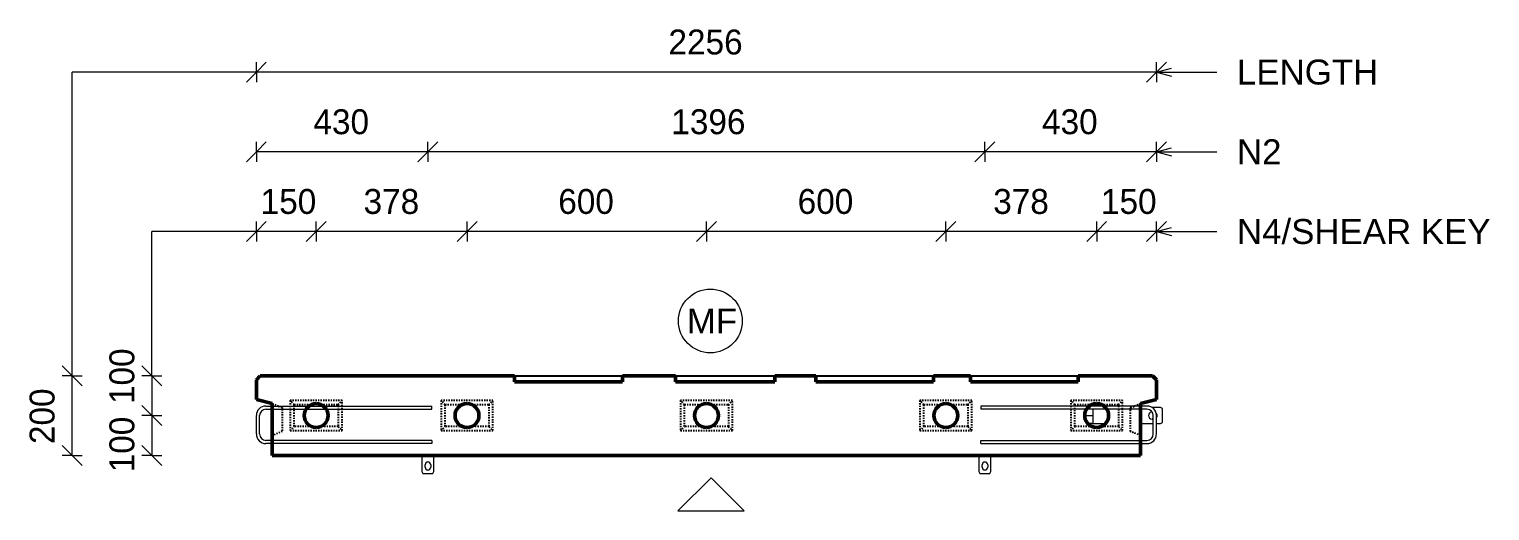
# Model space of a CAD drawing. Header units: millimetres. Extents: x 11769 to 26725, y -2451 to 18539.
# Drawn here: x 11769 to 15430, y 12775 to 13983 of the extents above; entities that cross this region are included whole.
import ezdxf

# ---------------------------------------------------------------- set-up
doc = ezdxf.new("R2010")
doc.units = ezdxf.units.MM
doc.linetypes.add('Dash', pattern=[6.36, 3.18, -3.18])
for name, color, linetype, lineweight in [('A-ANNO-DIMS', 211, 'Continuous', 9), ('A-ANNO-DIMS-25', 211, 'Continuous', 9), ('A-DETL-MBND', 5, 'Continuous', 18), ('A-DETL-THIN', 151, 'Continuous', 18), ('A-GENM', 13, 'Continuous', 18), ('A-WALL', 113, 'Continuous', 25), ('A-WALL-HDLN', 110, 'Dash', 25), ('G-ANNO-TEXT', 231, 'Continuous', 9), ('S-RBAR', 171, 'Continuous', 18)]:
    doc.layers.add(name, color=color, linetype=linetype, lineweight=lineweight)
doc.styles.add('Arial', font='arial.ttf', dxfattribs={"height": 62.5})
doc.styles.add('Nirmala UI Semilight', font='NirmalaS.ttf', dxfattribs={"height": 62.5})
doc.dimstyles.new('Arrow_Filled_-_2_5_NI_UI', dxfattribs={"dimscale": 304.8, "dimtxt": 65.460247, "dimasz": 0.164042, "dimexe": 0.082021, "dimexo": 0.0625, "dimgap": 0.082021, "dimtad": 1, "dimdec": 4, "dimzin": 0, "dimdsep": 46, "dimtxsty": 'Nirmala UI Semilight', "dimblk1": 'OBLIQUE', "dimblk2": 'OBLIQUE', "dimsah": 1, "dimcen": 0.09, "dimazin": 0, "dimtfac": 1, "dimtdec": 4, "dimtix": 1, "dimtmove": 0, "dimatfit": 3, "dimfxl": 0.082021, "dimfxlon": 1, "dimtvp": 1, "dimtolj": 1, "dimtzin": 0, "dimarcsym": 2})
doc.dimstyles.new('Arrow_Filled_-_2_5_NI_UI_1', dxfattribs={"dimscale": 304.8, "dimtxt": 65.460247, "dimasz": 0.164042, "dimexe": 0.082021, "dimexo": 0.0625, "dimgap": 0.082021, "dimtad": 1, "dimdec": 4, "dimzin": 0, "dimdsep": 46, "dimtxsty": 'Nirmala UI Semilight', "dimblk1": 'OBLIQUE', "dimblk2": 'OBLIQUE', "dimsah": 1, "dimcen": 0.09, "dimazin": 0, "dimtfac": 1, "dimtdec": 4, "dimtix": 1, "dimtmove": 2, "dimatfit": 3, "dimfxl": 0.082021, "dimfxlon": 1, "dimtvp": 1, "dimtolj": 1, "dimtzin": 0, "dimarcsym": 2})

# ---------------------------------------------------------------- blocks, each defined once
blk = doc.blocks.new('RR spread anchor face based - RR-SA-2_5-200-1726821-Elevation Top')
at = {"layer": 'A-GENM'}
for p, q in [((14149.6, 12913.8), (14149.6, 12873.8)), ((14157.6, 12884.3), (14157.6, 12890.3)), ((14171.6, 12890.3), (14171.6, 12884.3)), ((14179.6, 12873.8), (14179.6, 12913.8)), ((14149.6, 12873.8), (14152.1, 12868.8)), ((14152.1, 12868.8), (14177.1, 12868.8)), ((14177.1, 12868.8), (14179.6, 12873.8))]:
    blk.add_line(p, q, dxfattribs=at)
for centre, start, end in [((14164.6, 12890.3), 0, 180), ((14164.6, 12884.3), 180, 0)]:
    blk.add_arc(centre, 7, start, end, dxfattribs=at)
blk = doc.blocks.new('RR spread anchor face based - RR-SA-3_0-200-1726827-Elevation Top')
at = {"layer": 'A-GENM'}
for p, q in [((14604.6, 13033.8), (14583.7, 13033.8)), ((14609.6, 13031.3), (14604.6, 13033.8)), ((14609.6, 12996.3), (14609.6, 13031.3)), ((14414.7, 13013.8), (14434.6, 13013.8)), ((14434.6, 13029.8), (14434.6, 13013.8)), ((14434.6, 13029.8), (14434.6, 13013.8)), ((14434.6, 13013.8), (14434.6, 12993.8)), ((14434.6, 13013.8), (14434.6, 12993.8)), ((14583.3, 13022.8), (14583.6, 13022.8)), ((14586.6, 13004.8), (14583.3, 13004.8)), ((14604.6, 12993.8), (14609.6, 12996.3)), ((14434.6, 12993.8), (14422.8, 12993.8)), ((14434.6, 12993.8), (14466.4, 12993.8)), ((14554.6, 12993.8), (14586.6, 12993.8)), ((14594.6, 12993.8), (14604.6, 12993.8))]:
    blk.add_line(p, q, dxfattribs=at)
for centre, start, end in [((14583.3, 13013.8), 90, 270), ((14587.3, 13013.8), 325.337, 43.1233)]:
    blk.add_arc(centre, 9, start, end, dxfattribs=at)
blk = doc.blocks.new('DIMBLOCK1-Elevation Top')
at = {"layer": 'A-ANNO-DIMS-25'}
for p, q in [((14444.6, 13475.6), (14419.6, 13450.6)), ((14444.6, 13475.6), (14469.6, 13500.6)), ((14444.6, 13475.6), (14444.6, 13500.6)), ((14594.6, 13475.6), (14444.6, 13475.6)), ((14444.6, 13475.6), (14444.6, 13450.6)), ((14594.6, 13475.6), (14569.6, 13450.6)), ((14594.6, 13475.6), (14619.6, 13500.6)), ((14594.6, 13475.6), (14594.6, 13500.6)), ((14594.6, 13475.6), (14594.6, 13450.6))]:
    blk.add_line(p, q, dxfattribs=at)
at = {"layer": 'A-ANNO-DIMS-25', "color": 0, "insert": (14455.3, 13582.2), "char_height": 62.5, "width": 154.248, "attachment_point": 1, "line_spacing_factor": 1.142579, "style": 'Nirmala UI Semilight'}
blk.add_mtext('150', dxfattribs=at)
blk = doc.blocks.new('_Oblique')
at = {"color": 0, "linetype": 'ByBlock', "lineweight": -2}
blk.add_line((-0.5, -0.5), (0.5, 0.5), dxfattribs=at)
blk = doc.blocks.new('DIMBLOCK2-Elevation Top')
at = {"layer": 'A-ANNO-DIMS-25'}
for p, q in [((14066.6, 13475.6), (14041.6, 13450.6)), ((14066.6, 13475.6), (14091.6, 13500.6)), ((14066.6, 13475.6), (14066.6, 13500.6)), ((14444.6, 13475.6), (14066.6, 13475.6)), ((14066.6, 13475.6), (14066.6, 13450.6)), ((14444.6, 13475.6), (14419.6, 13450.6)), ((14444.6, 13475.6), (14469.6, 13500.6)), ((14444.6, 13475.6), (14444.6, 13500.6)), ((14444.6, 13475.6), (14444.6, 13450.6))]:
    blk.add_line(p, q, dxfattribs=at)
at = {"layer": 'A-ANNO-DIMS-25', "color": 0, "insert": (14185.3, 13582.2), "char_height": 62.5, "width": 168.53, "attachment_point": 1, "line_spacing_factor": 1.142579, "style": 'Nirmala UI Semilight'}
blk.add_mtext('378', dxfattribs=at)
blk = doc.blocks.new('DIMBLOCK3-Elevation Top')
at = {"layer": 'A-ANNO-DIMS-25'}
for p, q in [((13466.6, 13475.6), (13441.6, 13450.6)), ((13466.6, 13475.6), (13491.6, 13500.6)), ((13466.6, 13475.6), (13466.6, 13500.6)), ((14066.6, 13475.6), (13466.6, 13475.6)), ((13466.6, 13475.6), (13466.6, 13450.6)), ((14066.6, 13475.6), (14041.6, 13450.6)), ((14066.6, 13475.6), (14091.6, 13500.6)), ((14066.6, 13475.6), (14066.6, 13500.6)), ((14066.6, 13475.6), (14066.6, 13450.6))]:
    blk.add_line(p, q, dxfattribs=at)
at = {"layer": 'A-ANNO-DIMS-25', "color": 0, "insert": (13695.2, 13582.2), "char_height": 62.5, "width": 171.387, "attachment_point": 1, "line_spacing_factor": 1.142579, "style": 'Nirmala UI Semilight'}
blk.add_mtext('600', dxfattribs=at)
blk = doc.blocks.new('DIMBLOCK4-Elevation Top')
at = {"layer": 'A-ANNO-DIMS-25'}
for p, q in [((12866.6, 13475.6), (12841.6, 13450.6)), ((12866.6, 13475.6), (12891.6, 13500.6)), ((12866.6, 13475.6), (12866.6, 13500.6)), ((13466.6, 13475.6), (12866.6, 13475.6)), ((12866.6, 13475.6), (12866.6, 13450.6)), ((13466.6, 13475.6), (13441.6, 13450.6)), ((13466.6, 13475.6), (13491.6, 13500.6)), ((13466.6, 13475.6), (13466.6, 13500.6)), ((13466.6, 13475.6), (13466.6, 13450.6))]:
    blk.add_line(p, q, dxfattribs=at)
at = {"layer": 'A-ANNO-DIMS-25', "color": 0, "insert": (13095.2, 13582.2), "char_height": 62.5, "width": 171.387, "attachment_point": 1, "line_spacing_factor": 1.142579, "style": 'Nirmala UI Semilight'}
blk.add_mtext('600', dxfattribs=at)
blk = doc.blocks.new('DIMBLOCK5-Elevation Top')
at = {"layer": 'A-ANNO-DIMS-25'}
for p, q in [((12488.6, 13475.6), (12463.6, 13450.6)), ((12488.6, 13475.6), (12513.6, 13500.6)), ((12488.6, 13475.6), (12488.6, 13500.6)), ((12866.6, 13475.6), (12488.6, 13475.6)), ((12488.6, 13475.6), (12488.6, 13450.6)), ((12866.6, 13475.6), (12841.6, 13450.6)), ((12866.6, 13475.6), (12891.6, 13500.6)), ((12866.6, 13475.6), (12866.6, 13500.6)), ((12866.6, 13475.6), (12866.6, 13450.6))]:
    blk.add_line(p, q, dxfattribs=at)
at = {"layer": 'A-ANNO-DIMS-25', "color": 0, "insert": (12607.3, 13582.2), "char_height": 62.5, "width": 168.53, "attachment_point": 1, "line_spacing_factor": 1.142579, "style": 'Nirmala UI Semilight'}
blk.add_mtext('378', dxfattribs=at)
blk = doc.blocks.new('DIMBLOCK6-Elevation Top')
at = {"layer": 'A-ANNO-DIMS-25'}
for p, q in [((12338.6, 13475.6), (12313.6, 13450.6)), ((12338.6, 13475.6), (12363.6, 13500.6)), ((12338.6, 13475.6), (12338.6, 13500.6)), ((12488.6, 13475.6), (12338.6, 13475.6)), ((12338.6, 13475.6), (12338.6, 13450.6)), ((12488.6, 13475.6), (12463.6, 13450.6)), ((12488.6, 13475.6), (12513.6, 13500.6)), ((12488.6, 13475.6), (12488.6, 13500.6)), ((12488.6, 13475.6), (12488.6, 13450.6))]:
    blk.add_line(p, q, dxfattribs=at)
at = {"layer": 'A-ANNO-DIMS-25', "color": 0, "insert": (12349.3, 13582.2), "char_height": 62.5, "width": 154.248, "attachment_point": 1, "line_spacing_factor": 1.142579, "style": 'Nirmala UI Semilight'}
blk.add_mtext('150', dxfattribs=at)
blk = doc.blocks.new('DIMBLOCK7-Elevation Top')
at = {"layer": 'A-ANNO-DIMS-25'}
for p, q in [((14164.6, 13675.6), (14189.6, 13700.6)), ((14164.6, 13675.6), (14164.6, 13700.6)), ((14594.6, 13675.6), (14619.6, 13700.6)), ((14594.6, 13675.6), (14594.6, 13700.6)), ((14164.6, 13675.6), (14139.6, 13650.6)), ((14594.6, 13675.6), (14164.6, 13675.6)), ((14164.6, 13675.6), (14164.6, 13650.6)), ((14594.6, 13675.6), (14569.6, 13650.6)), ((14594.6, 13675.6), (14594.6, 13650.6))]:
    blk.add_line(p, q, dxfattribs=at)
at = {"layer": 'A-ANNO-DIMS-25', "color": 0, "insert": (14307.6, 13782.2), "char_height": 62.5, "width": 172.815, "attachment_point": 1, "line_spacing_factor": 1.142579, "style": 'Nirmala UI Semilight'}
blk.add_mtext('430', dxfattribs=at)
blk = doc.blocks.new('DIMBLOCK8-Elevation Top')
at = {"layer": 'A-ANNO-DIMS-25'}
for p, q in [((12768.6, 13675.6), (12793.6, 13700.6)), ((12768.6, 13675.6), (12768.6, 13700.6)), ((14164.6, 13675.6), (14189.6, 13700.6)), ((14164.6, 13675.6), (14164.6, 13700.6)), ((12768.6, 13675.6), (12743.6, 13650.6)), ((14164.6, 13675.6), (12768.6, 13675.6)), ((12768.6, 13675.6), (12768.6, 13650.6)), ((14164.6, 13675.6), (14139.6, 13650.6)), ((14164.6, 13675.6), (14164.6, 13650.6))]:
    blk.add_line(p, q, dxfattribs=at)
at = {"layer": 'A-ANNO-DIMS-25', "color": 0, "insert": (13378.5, 13782.2), "char_height": 62.5, "width": 211.377, "attachment_point": 1, "line_spacing_factor": 1.142579, "style": 'Nirmala UI Semilight'}
blk.add_mtext('1396', dxfattribs=at)
blk = doc.blocks.new('DIMBLOCK9-Elevation Top')
at = {"layer": 'A-ANNO-DIMS-25'}
for p, q in [((12338.6, 13675.6), (12363.6, 13700.6)), ((12338.6, 13675.6), (12338.6, 13700.6)), ((12768.6, 13675.6), (12793.6, 13700.6)), ((12768.6, 13675.6), (12768.6, 13700.6)), ((12338.6, 13675.6), (12313.6, 13650.6)), ((12768.6, 13675.6), (12338.6, 13675.6)), ((12338.6, 13675.6), (12338.6, 13650.6)), ((12768.6, 13675.6), (12743.6, 13650.6)), ((12768.6, 13675.6), (12768.6, 13650.6))]:
    blk.add_line(p, q, dxfattribs=at)
at = {"layer": 'A-ANNO-DIMS-25', "color": 0, "insert": (12481.6, 13782.2), "char_height": 62.5, "width": 172.815, "attachment_point": 1, "line_spacing_factor": 1.142579, "style": 'Nirmala UI Semilight'}
blk.add_mtext('430', dxfattribs=at)
blk = doc.blocks.new('DIMBLOCK10-Elevation Top')
at = {"layer": 'A-ANNO-DIMS-25'}
for p, q in [((12338.6, 13875.6), (12313.6, 13850.6)), ((12338.6, 13875.6), (12363.6, 13900.6)), ((12338.6, 13875.6), (12338.6, 13900.6)), ((14594.6, 13875.6), (12338.6, 13875.6)), ((12338.6, 13875.6), (12338.6, 13850.6)), ((14594.6, 13875.6), (14569.6, 13850.6)), ((14594.6, 13875.6), (14619.6, 13900.6)), ((14594.6, 13875.6), (14594.6, 13900.6)), ((14594.6, 13875.6), (14594.6, 13850.6))]:
    blk.add_line(p, q, dxfattribs=at)
at = {"layer": 'A-ANNO-DIMS-25', "color": 0, "insert": (13371.4, 13982.2), "char_height": 62.5, "width": 228.516, "attachment_point": 1, "line_spacing_factor": 1.142579, "style": 'Nirmala UI Semilight'}
blk.add_mtext('2256', dxfattribs=at)
blk = doc.blocks.new('DIMBLOCK11-Elevation Top')
at = {"layer": 'A-ANNO-DIMS-25'}
for p, q in [((12076.8, 13113.8), (12051.8, 13138.8)), ((12076.8, 13113.8), (12051.8, 13113.8)), ((12076.8, 13113.8), (12076.8, 13013.8)), ((12076.8, 13113.8), (12101.8, 13088.8)), ((12076.8, 13113.8), (12101.8, 13113.8)), ((12076.8, 13013.8), (12051.8, 13038.8)), ((12076.8, 13013.8), (12051.8, 13013.8)), ((12076.8, 13013.8), (12101.8, 12988.8)), ((12076.8, 13013.8), (12101.8, 13013.8))]:
    blk.add_line(p, q, dxfattribs=at)
at = {"layer": 'A-ANNO-DIMS-25', "color": 0, "insert": (11970.3, 13042.8), "char_height": 62.5, "width": 154.248, "attachment_point": 1, "rotation": 90, "line_spacing_factor": 1.142579, "style": 'Nirmala UI Semilight'}
blk.add_mtext('100', dxfattribs=at)
blk = doc.blocks.new('DIMBLOCK12-Elevation Top')
at = {"layer": 'A-ANNO-DIMS-25'}
for p, q in [((12076.8, 13013.8), (12051.8, 13038.8)), ((12076.8, 13013.8), (12051.8, 13013.8)), ((12076.8, 13013.8), (12076.8, 12913.8)), ((12076.8, 13013.8), (12101.8, 12988.8)), ((12076.8, 13013.8), (12101.8, 13013.8)), ((12076.8, 12913.8), (12051.8, 12938.8)), ((12076.8, 12913.8), (12051.8, 12913.8)), ((12076.8, 12913.8), (12101.8, 12888.8)), ((12076.8, 12913.8), (12101.8, 12913.8))]:
    blk.add_line(p, q, dxfattribs=at)
at = {"layer": 'A-ANNO-DIMS-25', "color": 0, "insert": (11970.3, 12871.5), "char_height": 62.5, "width": 154.248, "attachment_point": 1, "rotation": 90, "line_spacing_factor": 1.142579, "style": 'Nirmala UI Semilight'}
blk.add_mtext('100', dxfattribs=at)
blk = doc.blocks.new('DIMBLOCK13-Elevation Top')
at = {"layer": 'A-ANNO-DIMS-25'}
for p, q in [((11876.8, 13113.8), (11851.8, 13138.8)), ((11876.8, 13113.8), (11851.8, 13113.8)), ((11876.8, 12913.8), (11876.8, 13113.8)), ((11876.8, 13113.8), (11901.8, 13088.8)), ((11876.8, 13113.8), (11901.8, 13113.8)), ((11876.8, 12913.8), (11851.8, 12938.8)), ((11876.8, 12913.8), (11851.8, 12913.8)), ((11876.8, 12913.8), (11901.8, 12888.8)), ((11876.8, 12913.8), (11901.8, 12913.8))]:
    blk.add_line(p, q, dxfattribs=at)
at = {"layer": 'A-ANNO-DIMS-25', "color": 0, "insert": (11770.3, 12942.4), "char_height": 62.5, "width": 171.387, "attachment_point": 1, "rotation": 90, "line_spacing_factor": 1.142579, "style": 'Nirmala UI Semilight'}
blk.add_mtext('200', dxfattribs=at)

msp = doc.modelspace()

# ---------------------------------------------------------------- linework, layer by layer
at = {"layer": 'A-DETL-MBND'}
for p, q in [((11876.82735, 13113.80383), (11876.82735, 13875.63525)), ((12338.56541, 13875.63525), (11876.82735, 13875.63525)), ((12076.82735, 13113.80383), (12076.82735, 13475.63525)), ((12338.56541, 13475.63525), (12076.82735, 13475.63525))]:
    msp.add_line(p, q, dxfattribs=at)
at = {"layer": 'A-DETL-THIN'}
for p, q in [((13478.0269, 12858.03623), (13394.88981, 12774.89915)), ((13561.16398, 12774.89915), (13478.0269, 12858.03623)), ((13394.88981, 12774.89915), (13561.16398, 12774.89915))]:
    msp.add_line(p, q, dxfattribs=at)
msp.add_circle((13476.44369, 13251.20986), 80, dxfattribs=at)
at = {"layer": 'A-WALL', "lineweight": 50}
for p, q in [((12348.56799, 13113.80383), (12338.56541, 13103.80125)), ((12985.68514, 13113.80383), (12348.56799, 13113.80383)), ((12985.68514, 13098.80383), (12985.68514, 13113.80383)), ((13389.28114, 13113.80383), (13255.87851, 13113.80383)), ((13255.87851, 13113.80383), (13255.87851, 13098.80383)), ((13389.28114, 13098.80383), (13389.28114, 13113.80383)), ((13741.02056, 13113.80383), (13637.71767, 13113.80383)), ((13637.71767, 13113.80383), (13637.71767, 13098.80383)), ((13741.02056, 13098.80383), (13741.02056, 13113.80383)), ((14128.40272, 13113.80383), (14035.97825, 13113.80383)), ((14035.97825, 13113.80383), (14035.97825, 13098.80383)), ((14128.40272, 13098.80383), (14128.40272, 13113.80383)), ((14584.6221, 13113.80383), (14398.59609, 13113.80383)), ((14398.59609, 13113.80383), (14398.59609, 13098.80383)), ((14594.56541, 13103.86052), (14584.6221, 13113.80383)), ((12338.56541, 13103.80125), (12338.56541, 13053.80434)), ((13255.87851, 13098.80383), (12985.68514, 13098.80383)), ((13637.71767, 13098.80383), (13389.28114, 13098.80383)), ((14035.97825, 13098.80383), (13741.02056, 13098.80383)), ((14398.59609, 13098.80383), (14128.40272, 13098.80383)), ((14594.56541, 13053.80383), (14594.56541, 13103.86052)), ((12338.56541, 13053.80434), (12378.56745, 13043.80383)), ((12378.56745, 13043.80383), (12378.56745, 12913.80383)), ((14554.56541, 13043.80383), (14594.56541, 13053.80383)), ((14554.56541, 12913.80383), (14554.56541, 13043.80383)), ((12378.56745, 12913.80383), (14554.56541, 12913.80383))]:
    msp.add_line(p, q, dxfattribs=at)
at = {"layer": 'A-WALL'}
for p, q in [((12985.68514, 13113.80383), (13255.87851, 13113.80383)), ((13389.28114, 13113.80383), (13637.71767, 13113.80383)), ((13741.02056, 13113.80383), (14035.97825, 13113.80383)), ((14128.40272, 13113.80383), (14398.59609, 13113.80383))]:
    msp.add_line(p, q, dxfattribs=at)
at = {"layer": 'A-WALL', "lineweight": 50}
for centre, start, end in [((12488.56541, 13013.80383), 90, 270), ((12488.56541, 13013.80383), 270, 90), ((12866.56541, 13013.80383), 90, 270), ((12866.56541, 13013.80383), 270, 90), ((13466.56541, 13013.80383), 90, 270), ((13466.56541, 13013.80383), 270, 90), ((14066.56541, 13013.80383), 90, 270), ((14066.56541, 13013.80383), 270, 90), ((14444.56541, 13013.80383), 90, 270), ((14444.56541, 13013.80383), 270, 90)]:
    msp.add_arc(centre, 30, start, end, dxfattribs=at)
at = {"layer": 'A-WALL-HDLN'}
for p, q in [((12378.61706, 13043.78317), (12393.44139, 13037.85344)), ((12393.68944, 13037.75422), (12403.56541, 13033.80383)), ((12403.56541, 13033.80383), (12403.56541, 13029.85344)), ((12553.56541, 13051.30383), (12423.56541, 13051.30383)), ((12423.56541, 13051.30383), (12423.56541, 13037.85344)), ((12433.56541, 13041.30383), (12423.56541, 13051.30383)), ((12423.56541, 13037.75422), (12423.56541, 13029.85344)), ((12433.56541, 13041.30383), (12476.57583, 13041.30383)), ((12433.56541, 13037.85344), (12433.56541, 13041.30383)), ((12433.56541, 13029.85344), (12433.56541, 13037.75422)), ((12500.55499, 13041.30383), (12543.56541, 13041.30383)), ((12543.56541, 13041.30383), (12553.56541, 13051.30383)), ((12543.56541, 13041.30383), (12543.56541, 13037.85344)), ((12543.56541, 13037.75422), (12543.56541, 13029.85344)), ((12553.56541, 13037.85344), (12553.56541, 13051.30383)), ((12553.56541, 13029.85344), (12553.56541, 13037.75422)), ((12931.56541, 13051.30383), (12801.56541, 13051.30383)), ((12801.56541, 13051.30383), (12801.56541, 12976.30383)), ((12811.56541, 13041.30383), (12801.56541, 13051.30383)), ((12811.56541, 13041.30383), (12854.57583, 13041.30383)), ((12811.56541, 12986.30383), (12811.56541, 13041.30383)), ((12878.55499, 13041.30383), (12921.56541, 13041.30383)), ((12921.56541, 13041.30383), (12931.56541, 13051.30383)), ((12921.56541, 13041.30383), (12921.56541, 12986.30383)), ((12931.56541, 12976.30383), (12931.56541, 13051.30383)), ((13531.56541, 13051.30383), (13401.56541, 13051.30383)), ((13401.56541, 13051.30383), (13401.56541, 12976.30383)), ((13411.56541, 13041.30383), (13401.56541, 13051.30383)), ((13411.56541, 13041.30383), (13454.57583, 13041.30383)), ((13411.56541, 12986.30383), (13411.56541, 13041.30383)), ((13478.55499, 13041.30383), (13521.56541, 13041.30383)), ((13521.56541, 13041.30383), (13531.56541, 13051.30383)), ((13521.56541, 13041.30383), (13521.56541, 12986.30383)), ((13531.56541, 12976.30383), (13531.56541, 13051.30383)), ((14131.56541, 13051.30383), (14001.56541, 13051.30383)), ((14001.56541, 13051.30383), (14001.56541, 12976.30383)), ((14011.56541, 13041.30383), (14001.56541, 13051.30383)), ((14011.56541, 13041.30383), (14054.57583, 13041.30383)), ((14011.56541, 12986.30383), (14011.56541, 13041.30383)), ((14078.55499, 13041.30383), (14121.56541, 13041.30383)), ((14121.56541, 13041.30383), (14131.56541, 13051.30383)), ((14121.56541, 13041.30383), (14121.56541, 12986.30383)), ((14131.56541, 12976.30383), (14131.56541, 13051.30383)), ((14509.56541, 13051.30383), (14379.56541, 13051.30383)), ((14379.56541, 13051.30383), (14379.56541, 13037.85344)), ((14389.56541, 13041.30383), (14379.56541, 13051.30383)), ((14379.56541, 13037.75422), (14379.56541, 13029.85344)), ((14389.56541, 13041.30383), (14432.57583, 13041.30383)), ((14389.56541, 13037.85344), (14389.56541, 13041.30383)), ((14389.56541, 13029.85344), (14389.56541, 13037.75422)), ((14456.55499, 13041.30383), (14499.56541, 13041.30383)), ((14499.56541, 13041.30383), (14509.56541, 13051.30383)), ((14499.56541, 13041.30383), (14499.56541, 13037.85344)), ((14499.56541, 13037.75422), (14499.56541, 13029.85344)), ((14509.56541, 13037.85344), (14509.56541, 13051.30383)), ((14509.56541, 13029.85344), (14509.56541, 13037.75422)), ((14529.56541, 13033.80383), (14539.44139, 13037.75422)), ((14529.56541, 13029.85344), (14529.56541, 13033.80383)), ((14539.68944, 13037.85344), (14554.56541, 13043.80383)), ((12403.56541, 13029.75422), (12403.56541, 12973.80383)), ((12423.56541, 13029.75422), (12423.56541, 12976.30383)), ((12433.56541, 12986.30383), (12433.56541, 13029.75422)), ((12543.56541, 13029.75422), (12543.56541, 12986.30383)), ((12553.56541, 12976.30383), (12553.56541, 13029.75422)), ((14379.56541, 13029.75422), (14379.56541, 12976.30383)), ((14389.56541, 12986.30383), (14389.56541, 13029.75422)), ((14499.56541, 13029.75422), (14499.56541, 12986.30383)), ((14509.56541, 12976.30383), (14509.56541, 13029.75422)), ((14529.56541, 12973.80383), (14529.56541, 13029.75422)), ((12403.56541, 12973.80383), (12378.61706, 12963.82449)), ((12423.56541, 12976.30383), (12433.56541, 12986.30383)), ((12423.56541, 12976.30383), (12553.56541, 12976.30383)), ((12476.57583, 12986.30383), (12433.56541, 12986.30383)), ((12543.56541, 12986.30383), (12500.55499, 12986.30383)), ((12543.56541, 12986.30383), (12553.56541, 12976.30383)), ((12801.56541, 12976.30383), (12811.56541, 12986.30383)), ((12801.56541, 12976.30383), (12931.56541, 12976.30383)), ((12854.57583, 12986.30383), (12811.56541, 12986.30383)), ((12921.56541, 12986.30383), (12878.55499, 12986.30383)), ((12921.56541, 12986.30383), (12931.56541, 12976.30383)), ((13401.56541, 12976.30383), (13411.56541, 12986.30383)), ((13401.56541, 12976.30383), (13531.56541, 12976.30383)), ((13454.57583, 12986.30383), (13411.56541, 12986.30383)), ((13521.56541, 12986.30383), (13478.55499, 12986.30383)), ((13521.56541, 12986.30383), (13531.56541, 12976.30383)), ((14001.56541, 12976.30383), (14011.56541, 12986.30383)), ((14001.56541, 12976.30383), (14131.56541, 12976.30383)), ((14054.57583, 12986.30383), (14011.56541, 12986.30383)), ((14121.56541, 12986.30383), (14078.55499, 12986.30383)), ((14121.56541, 12986.30383), (14131.56541, 12976.30383)), ((14379.56541, 12976.30383), (14389.56541, 12986.30383)), ((14379.56541, 12976.30383), (14509.56541, 12976.30383)), ((14432.57583, 12986.30383), (14389.56541, 12986.30383)), ((14499.56541, 12986.30383), (14456.55499, 12986.30383)), ((14499.56541, 12986.30383), (14509.56541, 12976.30383)), ((14554.5158, 12963.82367), (14529.56541, 12973.80383))]:
    msp.add_line(p, q, dxfattribs=at)
at = {"layer": 'G-ANNO-TEXT', "color": 10}
for p, q in [((14594.54565, 13875.58876), (14632.04565, 13885.63685)), ((14594.54565, 13875.58876), (14632.04565, 13865.54066)), ((14594.54565, 13875.58876), (14746.11792, 13875.58876)), ((14594.54565, 13675.58876), (14632.04565, 13685.63685)), ((14594.54565, 13675.58876), (14632.04565, 13665.54066)), ((14594.54565, 13675.58876), (14746.11792, 13675.58876)), ((14594.54565, 13475.58876), (14632.04565, 13485.63685)), ((14594.54565, 13475.58876), (14632.04565, 13465.54066)), ((14594.54565, 13475.58876), (14746.11792, 13475.58876))]:
    msp.add_line(p, q, dxfattribs=at)
at = {"layer": 'S-RBAR'}
for p, q in [((12362.56541, 13037.80383), (12778.56745, 13037.80383)), ((12778.56745, 13029.80383), (12778.56745, 13037.80383)), ((14570.56541, 13037.80383), (14154.56541, 13037.80383)), ((14154.56541, 13037.80383), (14154.56541, 13029.80383)), ((12338.56541, 12967.67529), (12338.56541, 13013.80383)), ((12346.56541, 12967.67529), (12346.56541, 13013.80383)), ((12362.56541, 13029.80383), (12778.56745, 13029.80383)), ((14570.56541, 13029.80383), (14154.56541, 13029.80383)), ((14586.56541, 12967.67529), (14586.56541, 13013.80383)), ((14594.56541, 12967.67529), (14594.56541, 13013.80383)), ((12778.56745, 12951.67529), (12362.56541, 12951.67529)), ((12778.56745, 12943.67529), (12362.56541, 12943.67529)), ((12778.56745, 12951.67529), (12778.56745, 12943.67529)), ((14154.56541, 12951.67529), (14570.56541, 12951.67529)), ((14154.56541, 12943.67529), (14154.56541, 12951.67529)), ((14154.56541, 12943.67529), (14570.56541, 12943.67529))]:
    msp.add_line(p, q, dxfattribs=at)
for centre, radius, start, end in [((12362.56541, 13013.80383), 24, 90, 180), ((14570.56541, 13013.80383), 24, 0, 90), ((12362.56541, 13013.80383), 16, 90, 180), ((14570.56541, 13013.80383), 16, 0, 90), ((12362.56541, 12967.67529), 24, 180, 270), ((12362.56541, 12967.67529), 16, 180, 270), ((14570.56541, 12967.67529), 16, 270, 0), ((14570.56541, 12967.67529), 24, 270, 360)]:
    msp.add_arc(centre, radius, start, end, dxfattribs=at)

# ---------------------------------------------------------------- block references
at = {"layer": 'A-GENM'}
for name, p in [('RR spread anchor face based - RR-SA-3_0-200-1726827-Elevation Top', (0, 0)), ('RR spread anchor face based - RR-SA-2_5-200-1726821-Elevation Top', (-1396.00204, 0)), ('RR spread anchor face based - RR-SA-2_5-200-1726821-Elevation Top', (0, 0))]:
    msp.add_blockref(name, p, dxfattribs=at)

# ---------------------------------------------------------------- texts
at = {"layer": 'G-ANNO-TEXT', "color": 7, "char_height": 62.5, "attachment_point": 1, "style": 'Arial'}
for s, insert, width in [('LENGTH', (14796.11792, 13906.83876), 428.9028125), ('N2', (14796.11792, 13706.83876), 134.2826563), ('N4/SHEAR KEY', (14796.11792, 13506.83876), 767.6157813), ('MF', (13417.40947, 13282.2806), 150.3164062)]:
    msp.add_mtext(s, dxfattribs=dict(at, insert=insert, width=width))

# ---------------------------------------------------------------- dimensions: what is measured, and where the dimension line sits
at = {"layer": 'A-ANNO-DIMS'}
for base, p1, p2, override, picture, middle in [((12338.56541, 13875.63525), (14594.56541, 13850.63525), (12338.56541, 13850.63525), {"dimpost": '<>', "dimfxl": 2256}, 'DIMBLOCK10-Elevation Top', (13466.56541, 13932.95307)), ((12338.56541, 13675.63525), (12768.56337, 13650.63525), (12338.56541, 13650.63525), {"dimpost": '<>', "dimfxl": 429.997957}, 'DIMBLOCK9-Elevation Top', (12553.56439, 13732.95307)), ((12768.56337, 13675.63525), (14164.56541, 13650.63525), (12768.56337, 13650.63525), {"dimpost": '<>', "dimfxl": 1396.002043}, 'DIMBLOCK8-Elevation Top', (13466.56439, 13733.1274)), ((14164.56541, 13675.63525), (14594.56541, 13650.63525), (14164.56541, 13650.63525), {"dimpost": '<>', "dimfxl": 430}, 'DIMBLOCK7-Elevation Top', (14379.56541, 13732.95307)), ((12338.56541, 13475.63525), (12488.56541, 13450.63525), (12338.56541, 13450.63525), {"dimpost": '<>', "dimfxl": 150}, 'DIMBLOCK6-Elevation Top', (12413.56541, 13533.10561)), ((12488.56541, 13475.63525), (12866.56541, 13450.63525), (12488.56541, 13450.63525), {"dimpost": '<>', "dimfxl": 378}, 'DIMBLOCK5-Elevation Top', (12677.56541, 13532.95307)), ((12866.56541, 13475.63525), (13466.56541, 13450.63525), (12866.56541, 13450.63525), {"dimpost": '<>', "dimfxl": 600}, 'DIMBLOCK4-Elevation Top', (13166.56541, 13532.95307)), ((13466.56541, 13475.63525), (14066.56541, 13450.63525), (13466.56541, 13450.63525), {"dimpost": '<>', "dimfxl": 600}, 'DIMBLOCK3-Elevation Top', (13766.56541, 13532.95307)), ((14066.56541, 13475.63525), (14444.56541, 13450.63525), (14066.56541, 13450.63525), {"dimpost": '<>', "dimfxl": 378}, 'DIMBLOCK2-Elevation Top', (14255.56541, 13532.95307)), ((14444.56541, 13475.63525), (14594.56541, 13450.63525), (14444.56541, 13450.63525), {"dimpost": '<>', "dimfxl": 150}, 'DIMBLOCK1-Elevation Top', (14519.56541, 13533.10561))]:
    dim = msp.add_linear_dim(base=base, p1=p1, p2=p2, dimstyle='Arrow_Filled_-_2_5_NI_UI', override=override, dxfattribs=at)
    dim.commit()
    dim.dimension.update_dxf_attribs({"geometry": picture, "text_midpoint": middle})
for base, p1, p2, picture, middle in [((12076.82735, 13013.80383), (12101.82735, 13113.80383), (12101.82735, 13013.80383), 'DIMBLOCK11-Elevation Top', (12011.95104, 13119.87789)), ((12076.82735, 12913.80383), (12101.82735, 13013.80383), (12101.82735, 12913.80383), 'DIMBLOCK12-Elevation Top', (12011.95104, 12948.60368))]:
    dim = msp.add_linear_dim(base=base, p1=p1, p2=p2, angle=90, dimstyle='Arrow_Filled_-_2_5_NI_UI_1', override={"dimpost": '<>', "dimfxl": 100}, dxfattribs=at)
    dim.commit()
    dim.dimension.update_dxf_attribs({"geometry": picture, "text_midpoint": middle, "dimtype": 160, "text_rotation": 90})
dim = msp.add_linear_dim(base=(11876.82735, 13113.80383), p1=(11901.82735, 12913.80383), p2=(11901.82735, 13113.80383), angle=90, dimstyle='Arrow_Filled_-_2_5_NI_UI', override={"dimpost": '<>', "dimfxl": 200}, dxfattribs=at)
dim.commit()
dim.dimension.update_dxf_attribs({"geometry": 'DIMBLOCK13-Elevation Top', "text_midpoint": (11819.53133, 13013.80383)})

doc.saveas('drawing.dxf')
